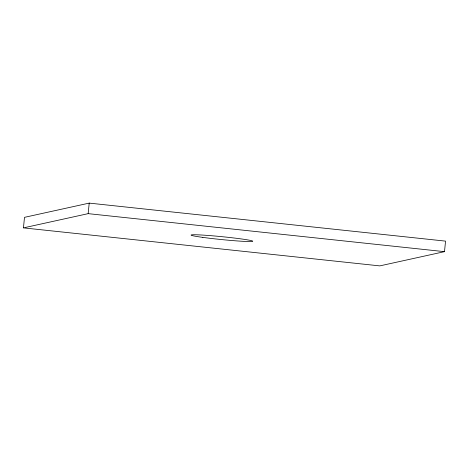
<?xml version="1.0" encoding="UTF-8"?>
<svg xmlns="http://www.w3.org/2000/svg" width="469" height="469" viewBox="0 0 469 469"><rect width="100%" height="100%" fill="white"/><g stroke="black" fill="none" stroke-linecap="round" stroke-linejoin="round"><path stroke-width="0.7" d="M23.45 227.875L24.499 217.34L89.21 203.112L445.55 241.125L444.501 251.66L379.79 265.888L23.45 227.875L88.16 213.647L444.501 251.66M88.16 213.647L89.21 203.112M202.843 237.39A30.907 1.454 5.7 0 0 252.392 241.394A30.907 1.454 5.7 0 0 210.687 235.661A30.907 1.454 5.7 0 0 202.843 237.39"/></g></svg>
